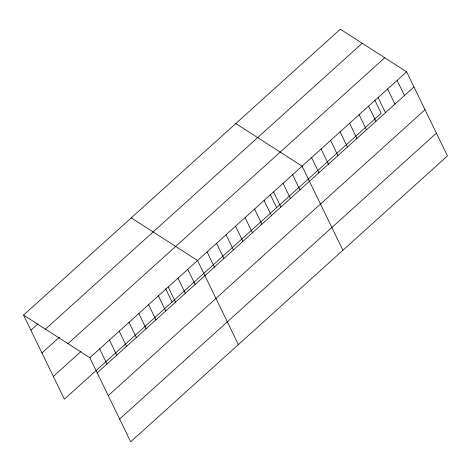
<?xml version="1.0" encoding="UTF-8"?>
<svg xmlns="http://www.w3.org/2000/svg" width="471" height="471" viewBox="0 0 471 471"><rect width="100%" height="100%" fill="white"/><g stroke="black" fill="none" stroke-linecap="round" stroke-linejoin="round"><path stroke-width="0.71" d="M23.55 315.087L340.321 29.202L406.614 71.822L447.45 155.913L130.679 441.798L89.843 357.707L23.55 315.087L64.386 399.178L381.157 113.293L374.71 100.023M30.903 330.23L37.974 323.848M45.428 329.152L362.199 43.267M41.954 352.985L59.358 337.277M67.965 343.642L384.736 57.756M53.335 376.429L81.077 351.39M89.843 357.707L406.614 71.822M97.203 372.849L413.968 86.964M108.248 395.605L425.019 109.719M119.634 419.049L436.399 133.163M235.788 123.543L302.082 166.163L342.917 250.254M131.25 217.885L197.549 260.504L238.379 344.601M397.112 80.394L404.465 95.542M387.609 88.972L394.963 104.12M378.107 97.55L385.461 112.693M368.605 106.128L375.958 121.271M359.102 114.7L366.456 129.849M349.6 123.278L356.953 138.427M340.091 131.856L347.451 146.999M330.589 140.429L337.942 155.577M321.087 149.007L328.44 164.155M311.584 157.585L318.938 172.727M292.579 174.735L299.933 189.884M283.077 183.313L290.43 198.462M273.574 191.891L280.928 207.034M270.177 194.364L276.618 207.64M264.066 200.469L271.426 215.612M254.564 209.042L261.923 224.19M245.061 217.62L252.415 232.768M235.559 226.198L242.912 241.34M226.056 234.776L233.41 249.918M216.554 243.348L223.908 258.497M207.052 251.926L214.405 267.075M187.758 269.341L195.112 284.484M177.967 278.178L185.321 293.321M168.176 287.016L175.53 302.158M165.639 288.705L172.086 301.982M158.386 295.847L165.739 310.995M148.595 304.684L155.948 319.833M138.804 313.521L146.157 328.67M129.007 322.358L136.366 337.507M119.216 331.195L126.575 346.338M109.425 340.033L116.784 355.175M99.634 348.87L106.994 364.012"/></g></svg>
